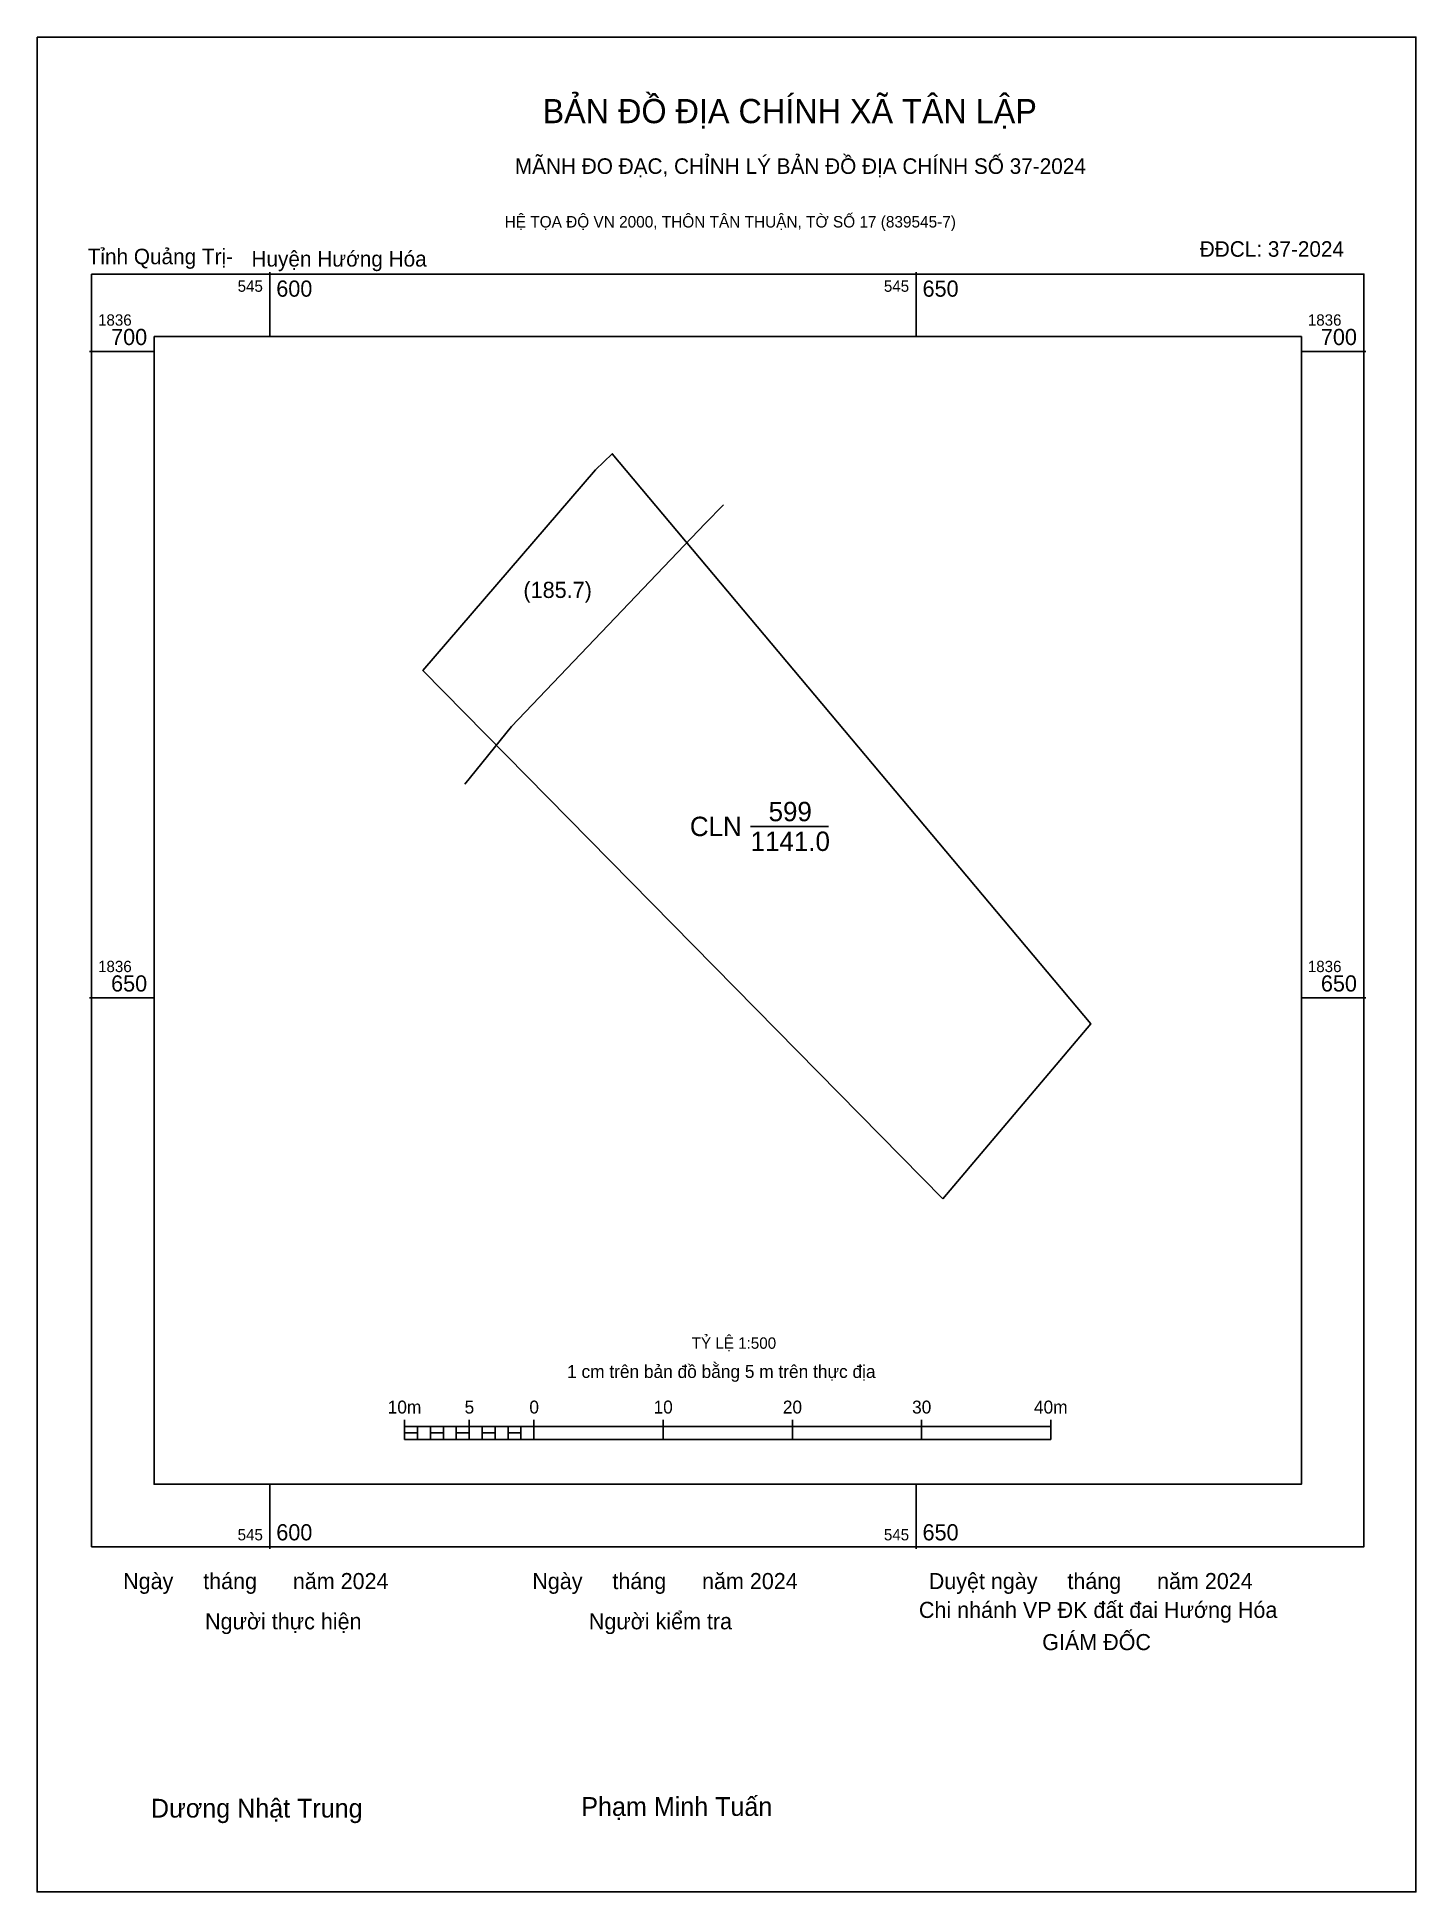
# Model space of a CAD drawing. Extents: x 545582 to 545689, y 1836581 to 1836724.
import ezdxf

# ---------------------------------------------------------------- set-up
doc = ezdxf.new("R2010")
doc.units = 0
for name, color, linetype in [('Level 10', 7, 'Continuous'), ('Level 13', 7, 'Continuous'), ('Level 15', 7, 'Continuous'), ('Level 27', 7, 'Continuous'), ('Level 50', 7, 'Continuous'), ('Level 6', 7, 'Continuous'), ('Level 62', 7, 'Continuous'), ('Level 63', 7, 'Continuous'), ('Level 9', 7, 'Continuous')]:
    doc.layers.add(name, color=color, linetype=linetype)

msp = doc.modelspace()

# ---------------------------------------------------------------- linework, layer by layer
at = {"layer": 'Level 10'}
msp.add_line((545637.2, 1836663.27), (545643.22, 1836663.27), dxfattribs=at)
msp.add_lwpolyline([(545652.07, 1836634.46), (545611.84, 1836675.33), (545625.21, 1836690.85), (545626.49, 1836692.09), (545663.52, 1836647.99)], close=True, dxfattribs=at)
at = {"layer": 'Level 15'}
msp.add_lwpolyline([(545581.99, 1836724.32), (545688.67, 1836724.32), (545688.67, 1836580.86), (545581.99, 1836580.86)], close=True, dxfattribs=at)
at = {"layer": 'Level 27'}
for p, q in [((545626.49, 1836692.09), (545626.49, 1836692.09)), ((545611.84, 1836675.33), (545611.84, 1836675.33)), ((545652.07, 1836634.46), (545652.07, 1836634.46))]:
    msp.add_line(p, q, dxfattribs=at)
at = {"layer": 'Level 50'}
msp.add_lwpolyline([(545615.1, 1836666.55), (545618.7, 1836671.01), (545633.67, 1836686.71), (545635.11, 1836688.13)], dxfattribs=at)
at = {"layer": 'Level 62'}
msp.add_lwpolyline([(545591.05, 1836701.15), (545679.81, 1836701.15), (545679.81, 1836612.39), (545591.05, 1836612.39)], close=True, dxfattribs=at)
at = {"layer": 'Level 63'}
for p, q in [((545600, 1836706.15), (545600, 1836701.15)), ((545650, 1836706.15), (545650, 1836701.15)), ((545586.05, 1836700), (545591.05, 1836700)), ((545679.81, 1836700), (545684.81, 1836700)), ((545586.05, 1836650), (545591.05, 1836650)), ((545679.81, 1836650), (545684.81, 1836650)), ((545610.43, 1836617.36), (545610.43, 1836615.86)), ((545615.43, 1836617.36), (545615.43, 1836615.86)), ((545620.43, 1836617.36), (545620.43, 1836615.86)), ((545630.43, 1836617.36), (545630.43, 1836615.86)), ((545640.43, 1836617.36), (545640.43, 1836615.86)), ((545650.43, 1836617.36), (545650.43, 1836615.86)), ((545660.43, 1836617.36), (545660.43, 1836615.86)), ((545610.43, 1836616.86), (545660.43, 1836616.86)), ((545610.43, 1836615.86), (545660.43, 1836615.86)), ((545611.43, 1836616.86), (545611.43, 1836615.86)), ((545612.43, 1836616.86), (545612.43, 1836615.86)), ((545613.43, 1836616.86), (545613.43, 1836615.86)), ((545614.43, 1836616.86), (545614.43, 1836615.86)), ((545615.43, 1836616.86), (545615.43, 1836615.86)), ((545616.43, 1836616.86), (545616.43, 1836615.86)), ((545617.43, 1836616.86), (545617.43, 1836615.86)), ((545618.43, 1836616.86), (545618.43, 1836615.86)), ((545619.43, 1836616.86), (545619.43, 1836615.86)), ((545620.43, 1836616.86), (545620.43, 1836615.86)), ((545600, 1836612.39), (545600, 1836607.39)), ((545650, 1836612.39), (545650, 1836607.39))]:
    msp.add_line(p, q, dxfattribs=at)
for points in [[(545586.21, 1836705.99), (545684.65, 1836705.99), (545684.65, 1836607.55), (545586.21, 1836607.55)], [(545610.43, 1836616.36), (545611.43, 1836616.36), (545611.43, 1836615.86), (545610.43, 1836615.86)], [(545610.43, 1836616.36), (545611.43, 1836616.36), (545611.43, 1836615.86), (545610.43, 1836615.86)], [(545612.43, 1836616.36), (545613.43, 1836616.36), (545613.43, 1836615.86), (545612.43, 1836615.86)], [(545614.43, 1836616.36), (545615.43, 1836616.36), (545615.43, 1836615.86), (545614.43, 1836615.86)], [(545616.43, 1836616.36), (545617.43, 1836616.36), (545617.43, 1836615.86), (545616.43, 1836615.86)], [(545618.43, 1836616.36), (545619.43, 1836616.36), (545619.43, 1836615.86), (545618.43, 1836615.86)]]:
    msp.add_lwpolyline(points, close=True, dxfattribs=at)

# ---------------------------------------------------------------- texts
at = {"layer": 'Level 13'}
for s, p in [('599', (545638.59, 1836663.67)), ('CLN', (545632.5, 1836662.52)), ('1141.0', (545637.2, 1836661.37))]:
    msp.add_text(s, height=1.5, dxfattribs=at).set_placement(p)
at = {"layer": 'Level 6'}
msp.add_text('TỶ LỆ 1:500', height=0.879, dxfattribs=at).set_placement((545632.64, 1836622.87))
at = {"layer": 'Level 63'}
for s, height, p in [('BẢN ĐỒ ĐỊA CHÍNH XÃ TÂN LẬP', 1.8718, (545621.1, 1836717.66)), ('MÃNH ĐO ĐẠC, CHỈNH LÝ BẢN ĐỒ ĐỊA CHÍNH SỐ 37-2024', 1.2011, (545618.96, 1836713.74)), ('HỆ TỌA ĐỘ VN 2000, THÔN TÂN THUẬN, TỜ SỐ 17 (839545-7)', 0.8891, (545618.17, 1836709.59)), ('545', 0.875, (545597.51, 1836704.62)), ('600', 1.25, (545600.5, 1836704.24)), ('545', 0.875, (545647.51, 1836704.62)), ('650', 1.25, (545650.5, 1836704.24)), ('1836', 0.875, (545586.71, 1836702)), ('1836', 0.875, (545680.31, 1836702)), ('700', 1.25, (545587.72, 1836700.5)), ('700', 1.25, (545681.32, 1836700.5)), ('1836', 0.875, (545586.71, 1836652)), ('650', 1.25, (545587.72, 1836650.5)), ('1836', 0.875, (545680.31, 1836652)), ('650', 1.25, (545681.32, 1836650.5)), ('1 cm trên bản đồ bằng 5 m trên thực địa', 1, (545623, 1836620.61)), ('10m', 1, (545609.12, 1836617.86)), ('5', 1, (545615.07, 1836617.86)), ('0', 1, (545620.08, 1836617.86)), ('10', 1, (545629.69, 1836617.86)), ('20', 1, (545639.69, 1836617.86)), ('30', 1, (545649.69, 1836617.86)), ('40m', 1, (545659.12, 1836617.86)), ('545', 0.875, (545597.51, 1836608.05)), ('600', 1.25, (545600.5, 1836608.05)), ('545', 0.875, (545647.51, 1836608.05)), ('650', 1.25, (545650.5, 1836608.05)), ('Ngày     tháng      năm 2024', 1.2442, (545588.65, 1836604.28)), ('Ngày     tháng      năm 2024', 1.2442, (545620.31, 1836604.28)), ('Duyệt ngày     tháng      năm 2024', 1.2442, (545650.98, 1836604.28)), ('Chi nhánh VP ĐK đất đai Hướng Hóa', 1.2442, (545650.22, 1836602.05)), ('Người thực hiện', 1.2442, (545594.99, 1836601.17)), ('Người kiểm tra', 1.2442, (545624.68, 1836601.17)), ('GIÁM ĐỐC', 1.244, (545659.76, 1836599.56)), ('Dương Nhật Trung', 1.4512, (545590.8, 1836586.61)), ('Phạm Minh Tuấn', 1.4512, (545624.1, 1836586.74))]:
    msp.add_text(s, height=height, dxfattribs=at).set_placement(p)
at = {"layer": 'Level 9'}
for s, height, p in [('Tỉnh Quảng Trị-', 1.2011, (545585.91, 1836706.75)), ('Huyện Hướng Hóa', 1.2011, (545598.58, 1836706.57)), ('ĐĐCL: 37-2024', 1.2011, (545671.95, 1836707.33)), ('(185.7)', 1.25, (545619.62, 1836680.94))]:
    msp.add_text(s, height=height, dxfattribs=at).set_placement(p)

doc.saveas('drawing.dxf')
